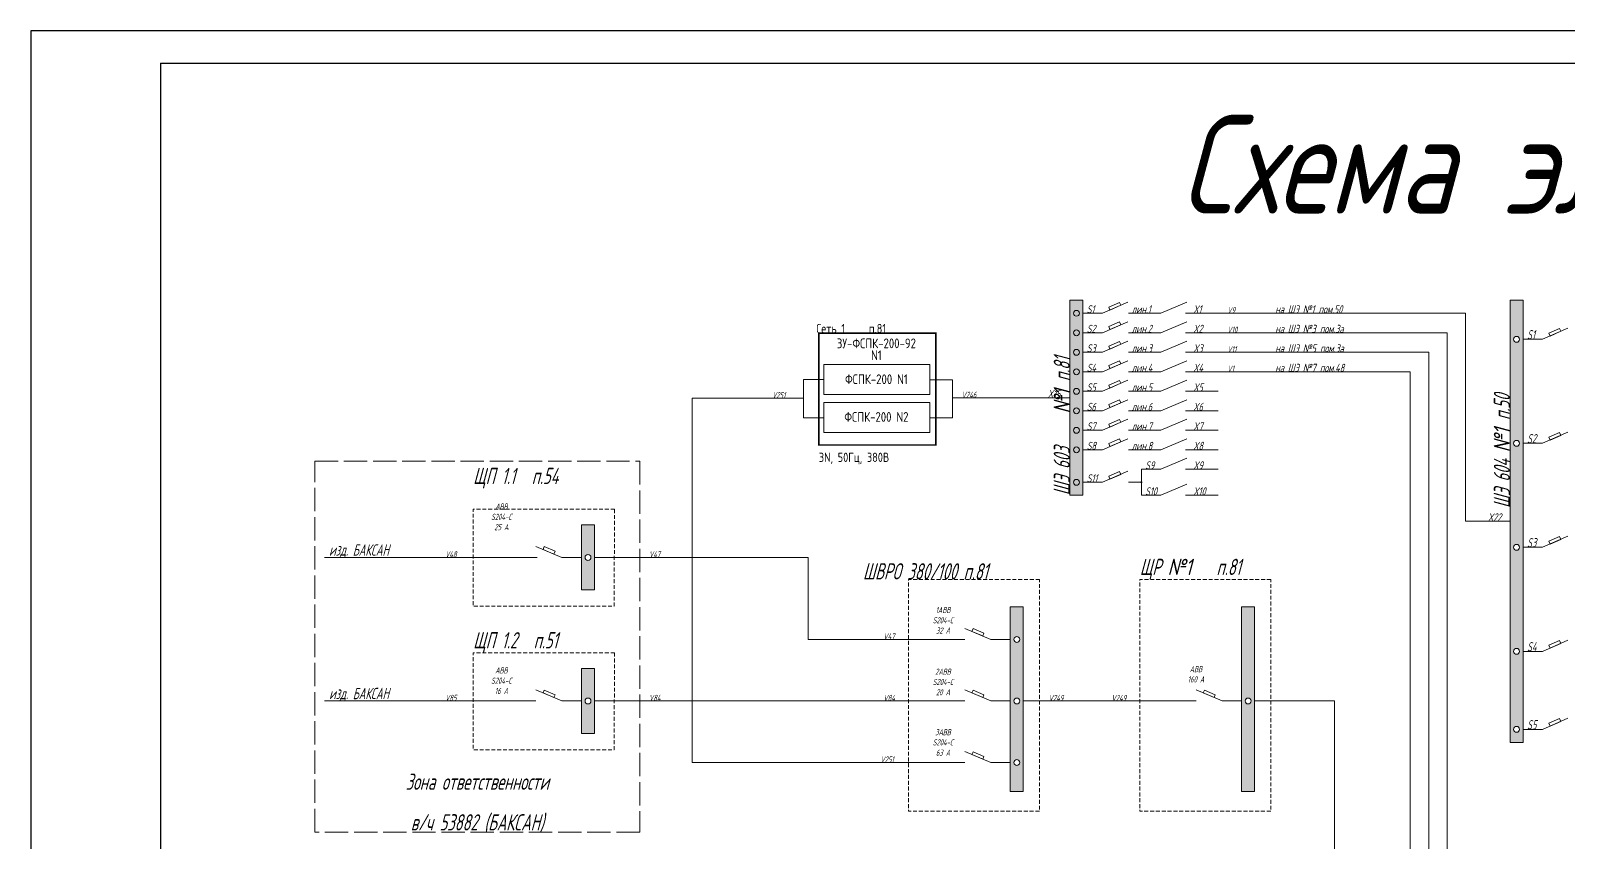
# Paper-space layout 'А2гор' of a CAD drawing. Extents: x 0 to 594, y 0 to 420.
# Drawn here: x 0 to 237.3, y 294.8 to 420 of the extents above; entities that cross this region are included whole.
import ezdxf
from ezdxf.enums import TextEntityAlignment as Align

# ---------------------------------------------------------------- set-up
doc = ezdxf.new("R2010")
doc.units = 0
doc.header["$LTSCALE"] = 0.3
doc.linetypes.add('ACAD_ISO02W100', pattern=[15, 12, -3])
doc.linetypes.add('JIS_02_2.0', pattern=[3, 2, -1])
doc.layers.get('0').update_dxf_attribs({"linetype": 'CONTINUOUS', "lineweight": 15})
for name, color, linetype, lineweight in [('0 @ 1', 7, 'CONTINUOUS', 15), ('Format', 7, 'CONTINUOUS', 30), ('Text', 242, 'CONTINUOUS', 15)]:
    doc.layers.add(name, color=color, linetype=linetype, lineweight=lineweight)
doc.styles.get("Standard").update_dxf_attribs({"font": 'isocpeur.ttf', "width": 0.8, "oblique": 15})
doc.styles.add('Аннотативный', font='arial.ttf')

psp = doc.layouts.new('А2гор')

# ---------------------------------------------------------------- hatches: boundary and pattern name
h = psp.add_hatch(color=256)
h.paths.add_polyline_path([(162.3940933335362, 378.408483157877), (160.3876933335361, 378.408483157877), (160.3876933335361, 348.3124831578771), (162.3940933335362, 348.3124831578771)])
edge = h.paths.add_edge_path(flags=16)
edge.add_arc((161.3908933335361, 358.3444831578771), 0.4538884973325585, -1.272221872585407e-14, 360)
edge = h.paths.add_edge_path(flags=16)
edge.add_arc((161.3908933335361, 361.3540831578771), 0.4538884973325585, -1.272221872585407e-14, 360)
edge = h.paths.add_edge_path(flags=16)
edge.add_arc((161.3908933335361, 355.3348831578771), 0.4538884973325585, -1.272221872585407e-14, 360)
edge = h.paths.add_edge_path(flags=16)
edge.add_arc((161.3908933335361, 364.3636831578771), 0.4538884973325585, -1.272221872585407e-14, 360)
edge = h.paths.add_edge_path(flags=16)
edge.add_arc((161.3908933335361, 367.373283157877), 0.4538884973325585, -1.272221872585407e-14, 360)
edge = h.paths.add_edge_path(flags=16)
edge.add_arc((161.3908933335361, 350.3188831578771), 0.4538884973325585, -1.272221872585407e-14, 360)
edge = h.paths.add_edge_path(flags=16)
edge.add_arc((161.3908933335361, 370.3828831578771), 0.4538884973325585, -1.272221872585407e-14, 360)
edge = h.paths.add_edge_path(flags=16)
edge.add_arc((161.3908933335361, 373.3924831578771), 0.4538884973325585, -1.272221872585407e-14, 360)
edge = h.paths.add_edge_path(flags=16)
edge.add_arc((161.3908933335361, 376.4020831578771), 0.4538884973325585, -1.272221872585407e-14, 360)
h = psp.add_hatch(color=256)
h.paths.add_polyline_path([(228.3126937314932, 378.4084994402718), (230.3190937314931, 378.4084994402718), (230.3190937314931, 310.1908985725673), (228.3126937314932, 310.1908994402718)])
edge = h.paths.add_edge_path(flags=16)
edge.add_arc((229.3158937314931, 372.3892994402718), 0.4538884973325739, 0, 360)
edge = h.paths.add_edge_path(flags=16)
edge.add_arc((229.3158937314931, 356.3380994402718), 0.4538884973325739, 0, 360)
edge = h.paths.add_edge_path(flags=16)
edge.add_arc((229.3158937314931, 340.2868976960161), 0.4538884973325739, 0, 360)
edge = h.paths.add_edge_path(flags=16)
edge.add_arc((229.3158937314931, 324.2356976960161), 0.4538884973325739, 0, 360)
edge = h.paths.add_edge_path(flags=16)
edge.add_arc((229.3158937314931, 312.1972969491651), 0.4538884973325739, 0, 360)
h = psp.add_hatch(color=256)
edge = h.paths.add_edge_path()
edge.add_arc((119.2550033082555, 363.296531925157), 0.5016, -1.272221872585407e-14, 360)
h = psp.add_hatch(color=256)
edge = h.paths.add_edge_path()
edge.add_arc((142.2606499863233, 363.2965298965009), 0.5016, -1.272221872585407e-14, 360)
h = psp.add_hatch(color=256)
edge = h.paths.add_edge_path()
edge.add_arc((171.4228933335361, 350.3188806667777), 0.080256, 0, 360)
at = {"layer": 'Text'}
h = psp.add_hatch(color=7, dxfattribs=at)
h.paths.add_polyline_path([(87.00203009444749, 333.7062086265233), (84.99563009444756, 333.7062086265233), (84.99563009444756, 343.7382086265234), (87.00203009444749, 343.7382086265234)])
edge = h.paths.add_edge_path(flags=16)
edge.add_arc((85.99882987328056, 338.7222086265234), 0.4538884973325739, 0, 360)
h = psp.add_hatch(color=7, dxfattribs=at)
h.paths.add_polyline_path([(153.1874583178219, 331.0926332883445), (151.1810583178219, 331.0926332883445), (151.181058317822, 302.5926332883445), (153.1874583178219, 302.5926332883445)])
h.paths.add_polyline_path([(152.6381465939875, 326.0766332883446, -1), (151.7303695993224, 326.0766332883446, -1)], flags=16)
h.paths.add_polyline_path([(152.6381465939875, 316.5766332883446, -1), (151.7303695993224, 316.5766332883446, -1)], flags=16)
h.paths.add_polyline_path([(152.6381465939875, 307.0766332883446, -1), (151.7303695993224, 307.0766332883446, -1)], flags=16)
h = psp.add_hatch(color=7, dxfattribs=at)
h.paths.add_polyline_path([(188.8871977752128, 331.0926331218689), (186.8807977752129, 331.0926331218689), (186.880797775213, 302.5926331218689), (188.8871977752128, 302.5926331218689)])
h.paths.add_polyline_path([(188.3378860513785, 316.5766331218689, -1), (187.4301090567133, 316.5766331218689, -1)], flags=16)
h = psp.add_hatch(color=7, dxfattribs=at)
h.paths.add_polyline_path([(87.00203070978117, 311.5606332883445), (84.99563070978121, 311.5606332883445), (84.99563070978121, 321.5926332883445), (87.00203070978117, 321.5926332883445)])
edge = h.paths.add_edge_path(flags=16)
edge.add_arc((85.99883048861423, 316.5766332883445), 0.4538884973325739, 0, 360)

# ---------------------------------------------------------------- linework, layer by layer
at = {"lineweight": 15}
for p, q in [((165.4036933335361, 376.4020831578771), (169.3143783731967, 378.1058410035388)), ((174.4324933335361, 376.4020831578771), (178.4452933335362, 378.1058410035388)), ((165.4036847693224, 373.3924806667703), (169.3143698089903, 375.0962385124394)), ((174.4324933335361, 373.3924806667775), (178.4452933335362, 375.0962385124394)), ((233.3286937314932, 372.3892994402718), (237.2393787711537, 374.0930572859336)), ((165.4036847693224, 370.3828806667703), (169.3143698089903, 372.0866385124394)), ((174.4324933335361, 370.3828806667777), (178.4452933335362, 372.0866385124394)), ((165.4036847693224, 367.3732806667703), (169.3143698089903, 369.0770385124393)), ((174.4324933335361, 367.3732806667776), (178.4452933335362, 369.0770385124393)), ((165.4036847693224, 364.3636806667703), (169.3143698089903, 366.0674385124394)), ((174.4324933335361, 364.3636806667776), (178.4452933335362, 366.0674385124394)), ((165.4036847693224, 361.3540806667704), (169.3143698089903, 363.0578385124393)), ((174.4324933335361, 361.3540806667776), (178.4452933335362, 363.0578385124393)), ((165.4036847693224, 358.3444806667703), (169.3143698089903, 360.0482385124394)), ((174.4324933335361, 358.3444806667777), (178.4452933335362, 360.0482385124394)), ((165.4036847693224, 355.3348806667703), (169.3143698089903, 357.0386385124394)), ((174.4324933335361, 355.3348806667776), (178.4452933335362, 357.0386385124394)), ((233.3286937314932, 356.3380994402718), (237.2393787711537, 358.0418572859336)), ((174.4324933335361, 352.3252822901726), (178.4452933335362, 354.0290401358343)), ((165.4036847693224, 350.3188806667704), (169.3143698089903, 352.0226385124394)), ((174.4324933335361, 348.3124851835989), (178.4452933335362, 350.0162430292606)), ((233.3286937705806, 340.2868976960161), (237.239378810241, 341.9906555416778)), ((81.98603355490073, 338.7222086265234), (77.97323355490076, 340.4259664721851)), ((148.1714617782751, 326.0766332883446), (144.1586617782751, 327.7803911340062)), ((233.3286937705806, 324.2356976960161), (237.239378810241, 325.9394555416778)), ((81.9860341702344, 316.5766332883445), (77.97323417023443, 318.2803911340062)), ((148.1714617782751, 316.5766332883446), (144.1586617782751, 318.2803911340062)), ((183.8712012356661, 316.5766331218689), (179.8584012356661, 318.2803909675305)), ((233.3286851672794, 312.1972969491651), (237.2393702069472, 313.9010547948341)), ((148.1714617782751, 307.0766332883446), (144.1586617782751, 308.7803911340062))]:
    psp.add_line(p, q, dxfattribs=at)
for p, q in [((165.4036933335361, 376.4020831578771), (162.3940933335362, 376.4020831578771)), ((169.4164933335361, 376.4020831578771), (174.4324933335361, 376.4020831578771)), ((178.2410634128572, 376.4020831578771), (183.2570634128571, 376.4020831578771)), ((183.2570634128571, 376.4020831578771), (191.4868927689107, 376.402083157877)), ((191.4868927689107, 376.402083157877), (201.5188927689107, 376.402083157877)), ((165.4036847693224, 373.3924806667703), (162.3940847693225, 373.3924806667703)), ((169.4164933335361, 373.3924806667775), (174.4324933335361, 373.3924806667775)), ((178.2410548486508, 373.3924806667775), (183.2570548486508, 373.3924806667775)), ((183.2570548486508, 373.3924806667777), (191.4868842047043, 373.3924806667775)), ((191.4868837597718, 373.3924806630841), (201.5188837597718, 373.3924806630841)), ((165.4036847693224, 370.3828806667703), (162.3940847693225, 370.3828806667703)), ((169.4164933335361, 370.3828806667777), (174.4324933335361, 370.3828806667777)), ((178.2410548486508, 370.3828806667777), (183.2570548486508, 370.3828806667777)), ((183.2570548486508, 370.3828806667776), (191.4868842047043, 370.3828806667776)), ((191.4868837597718, 370.3828806630841), (201.5188837597718, 370.3828806630841)), ((233.3286937314932, 372.3892994402718), (230.3190937314931, 372.3892994402718)), ((122.4105149298073, 368.4773381427872), (138.7569693021302, 368.4773381427872)), ((122.4105149298073, 363.8527937801329), (122.4105149298073, 368.4773381427872)), ((138.7569693021302, 368.4773381427872), (138.7569693021302, 363.8527937801329)), ((122.4105149298073, 366.1650659614637), (119.2550033082555, 366.1650659614637)), ((119.2550033082555, 366.1650659614637), (119.2550033082555, 360.2884794087865)), ((142.2606499863233, 366.1195174891308), (138.7569693021302, 366.1195174891308)), ((142.2606499863233, 363.2965298965009), (142.2606499863233, 366.1195174891308)), ((165.4036847693224, 367.3732806667703), (162.3940847693225, 367.3732806667703)), ((169.4164933335361, 367.3732806667776), (174.4324933335361, 367.3732806667776)), ((178.2410548486508, 367.3732806667776), (183.2570548486508, 367.3732806667776)), ((183.2570548486508, 367.3732806667776), (191.4868842047043, 367.3732806667776)), ((191.4868837597718, 367.3732806630841), (201.5188837597718, 367.3732806630841)), ((119.2550033082555, 363.296531925157), (117.8251383948673, 363.296531925157)), ((138.7569693021302, 363.8527937801329), (122.4105149298073, 363.8527937801329)), ((142.2606499863233, 363.2965298965009), (142.2606499863233, 360.2745690013592)), ((156.3748933335361, 363.3604831578771), (160.3876933335361, 363.3604831578771)), ((165.4036847693224, 364.3636806667703), (162.3940847693225, 364.3636806667703)), ((169.4164933335361, 364.3636806667776), (174.4324933335361, 364.3636806667776)), ((178.2410548486508, 364.3636806667776), (183.2570548486508, 364.3636806667776)), ((122.4105149298073, 362.6551269585607), (138.7569693021302, 362.6551269585607)), ((122.4105149298073, 358.0305825959138), (122.4105149298073, 362.6551269585607)), ((138.7569693021302, 362.6551269585607), (138.7569693021302, 358.0305825959138)), ((165.4036847693224, 361.3540806667704), (162.3940847693225, 361.3540806667704)), ((169.4164933335361, 361.3540806667776), (174.4324933335361, 361.3540806667776)), ((178.2410548486508, 361.3540806667776), (183.2570548486508, 361.3540806667776)), ((119.2550033082555, 360.2884794087865), (122.4105149298073, 360.2884794087865)), ((142.2606499863233, 360.2745690013592), (138.7569693021302, 360.2745690013592)), ((165.4036847693224, 358.3444806667703), (162.3940847693225, 358.3444806667703)), ((169.4164933335361, 358.3444806667777), (174.4324933335361, 358.3444806667777)), ((178.2410548486508, 358.3444806667777), (183.2570548486508, 358.3444806667777)), ((138.7569693021302, 358.0305825959138), (122.4105149298073, 358.0305825959138)), ((233.3286937314932, 356.3380994402718), (230.3190937314931, 356.3380994402718)), ((165.4036847693224, 355.3348806667703), (162.3940847693225, 355.3348806667703)), ((169.4164933335361, 355.3348806667776), (174.4324933335361, 355.3348806667776)), ((178.2410548486508, 355.3348806667776), (183.2570548486508, 355.3348806667776)), ((171.4228836821735, 352.3252822901726), (174.4324933335361, 352.3252822901726)), ((171.4228933335361, 348.3124831578771), (171.4228933335361, 352.3252831578771)), ((178.2410548486508, 352.3252822901726), (183.2570548486508, 352.3252822901726)), ((165.4036847693224, 350.3188806667704), (162.3940847693225, 350.3188806667704)), ((169.4164933335361, 350.3188806667777), (171.4228933335361, 350.3188806667777)), ((171.4228836821735, 348.3124822901726), (174.4324933335361, 348.3124822901726)), ((178.241058458483, 348.3124851835989), (183.257058458483, 348.3124851835989)), ((228.3126937314932, 344.2996994402719), (224.2998937314931, 344.2996994402719)), ((233.3286937705806, 340.2868976960161), (230.3190937705805, 340.2868976960161)), ((84.99563205786293, 338.7222086265234), (81.98603355490073, 338.7222086265234)), ((96.03083187202427, 338.7222086265234), (87.00202987328049, 338.7222086265234)), ((151.1810602812373, 326.0766332883446), (148.1714617782751, 326.0766332883446)), ((233.3286937705806, 324.2356976960161), (230.3190937705805, 324.2356976960161)), ((84.99563267319661, 316.5766332883445), (81.9860341702344, 316.5766332883445)), ((96.03083248735794, 316.5766332883446), (87.00203048861417, 316.5766332883445)), ((151.1810602812373, 316.5766332883446), (148.1714617782751, 316.5766332883446)), ((186.8807997386283, 316.5766331218689), (183.8712012356661, 316.5766331218689)), ((233.3286851672794, 312.1972969491651), (230.3190851672794, 312.1972969491651)), ((151.1810602812373, 307.0766332883446), (148.1714617782751, 307.0766332883446))]:
    psp.add_line(p, q)
for points in [[(160.3876933335361, 378.408483157877), (162.3940933335362, 378.408483157877), (162.3940933335362, 348.3124831578771), (160.3876933335361, 348.3124831578771)], [(166.5650127294521, 376.9080321187504), (168.2288275718279, 377.6329019465866), (168.0336596639768, 378.0808765336998), (166.3698448216084, 377.3560067058635)], [(228.3126937314932, 378.4084994402718), (230.3190937314931, 378.4084994402718), (230.3190937314931, 310.1908985725673), (228.3126937314932, 310.1908994402718)], [(166.5650041652458, 373.8984296276437), (168.2288190076214, 374.6232994554873), (168.0336510997778, 375.0712740425931), (166.3698362573948, 374.3464042147568)], [(234.4900131274091, 372.8952484011452), (236.1538279697849, 373.6201182289815), (235.9586600619339, 374.0680928160946), (234.2948452195654, 373.3432229882583)], [(166.5650041652458, 370.8888296276437), (168.2288190076214, 371.6136994554874), (168.0336510997778, 372.0616740425931), (166.3698362573948, 371.3368042147568)], [(166.5650041652458, 367.8792296276437), (168.2288190076214, 368.6040994554873), (168.0336510997778, 369.0520740425931), (166.3698362573948, 368.3272042147567)], [(166.5650041652458, 364.8696296276437), (168.2288190076214, 365.5944994554873), (168.0336510997778, 366.042474042593), (166.3698362573948, 365.3176042147568)], [(166.5650041652458, 361.8600296276437), (168.2288190076214, 362.5848994554873), (168.0336510997778, 363.0328740425931), (166.3698362573948, 362.3080042147568)], [(166.5650041652458, 358.8504296276436), (168.2288190076214, 359.5752994554873), (168.0336510997778, 360.0232740425931), (166.3698362573948, 359.2984042147568)], [(166.5650041652458, 355.8408296276438), (168.2288190076214, 356.5656994554873), (168.0336510997778, 357.013674042593), (166.3698362573948, 356.2888042147568)], [(234.4900131274091, 356.8440484011452), (236.1538279697849, 357.5689182289815), (235.9586600619339, 358.0168928160946), (234.2948452195654, 357.2920229882583)], [(166.5650041652458, 350.8248296276437), (168.2288190076214, 351.5496994554874), (168.0336510997778, 351.9976740425931), (166.3698362573948, 351.2728042147568)], [(87.00203009444749, 333.7062086265233), (84.99563009444756, 333.7062086265233), (84.99563009444756, 343.7382086265234), (87.00203009444749, 343.7382086265234)], [(234.4900131665038, 340.7928466568894), (236.1538280088723, 341.5177164847258), (235.9586601010286, 341.9656910718388), (234.2948452586455, 341.2408212440025)], [(80.73380582424542, 339.2538804817509), (79.06320914474264, 339.9631837611723), (79.25395226412056, 340.4010020023462), (80.91776710649629, 339.6761321745025)], [(153.1874583178219, 302.5926332883445), (151.181058317822, 302.5926332883445), (151.1810583178219, 331.0926332883445), (153.1874583178219, 331.0926332883445)], [(188.8871977752128, 302.5926331218689), (186.880797775213, 302.5926331218689), (186.8807977752129, 331.0926331218689), (188.8871977752128, 331.0926331218689)], [(146.9192340476198, 326.608305143572), (145.248637368117, 327.3176084229934), (145.4393804874949, 327.7554266641673), (147.1031953298706, 327.0305568363237)], [(234.4900131665038, 324.7416466568895), (236.1538280088723, 325.4665164847258), (235.9586601010286, 325.9144910718388), (234.2948452586455, 325.1896212440025)], [(87.00203070978117, 311.5606332883445), (84.99563070978121, 311.5606332883445), (84.99563070978121, 321.5926332883445), (87.00203070978117, 321.5926332883445)], [(80.7338064395791, 317.108305143572), (79.06320976007629, 317.8176084229934), (79.2539528794542, 318.2554266641673), (80.91776772182993, 317.5305568363236)], [(146.9192340476198, 317.108305143572), (145.248637368117, 317.8176084229934), (145.4393804874949, 318.2554266641673), (147.1031953298706, 317.5305568363237)], [(182.6189735050108, 317.1083049770963), (180.948376825508, 317.8176082565177), (181.1391199448859, 318.2554264976916), (182.8029347872616, 317.530556669848)], [(234.4900045632027, 312.7032459100384), (236.1538194055785, 313.428115737882), (235.9586514977348, 313.8760903249878), (234.2948366553518, 313.1512204971515)], [(146.9192340476198, 307.608305143572), (145.248637368117, 308.3176084229934), (145.4393804874949, 308.7554266641673), (147.1031953298706, 308.0305568363236)]]:
    psp.add_lwpolyline(points, close=True)
at = {"const_width": 0.2508}
psp.add_lwpolyline([(121.6308649496029, 356.0787113213017), (139.676841089931, 356.0787113213017), (139.676841089931, 373.3387054246184), (121.6308649496029, 373.3387054246184)], close=True, dxfattribs=at)
at = {"linetype": 'ACAD_ISO02W100'}
psp.add_lwpolyline([(43.8328005904624, 353.558050156373), (93.9928005904624, 353.558050156373), (93.9928005904624, 296.3491013227762), (43.8328005904624, 296.3491013227762)], close=True, dxfattribs=at)
at = {"linetype": 'JIS_02_2.0', "flags": 128}
for points in [[(90.10373608582091, 346.1531678260143), (68.27749977320153, 346.1531678260143), (68.27749977320153, 331.1982086265234), (90.0264152850553, 331.1982086265234)], [(155.6954583178219, 335.3272100116912), (135.4673755039751, 335.3272100116911), (135.4673755039751, 299.5526332883444), (155.6954583178219, 299.5526332883446)], [(191.3951977752129, 335.3272098452155), (171.167114961366, 335.3272098452155), (171.167114961366, 299.5526331218687), (191.3951977752129, 299.5526331218688)], [(90.10373670115459, 324.0075924878354), (68.27750038853517, 324.0075924878354), (68.27750038853517, 309.0526332883445), (90.02641590038897, 309.0526332883445)]]:
    psp.add_lwpolyline(points, close=True, dxfattribs=at)
for centre, radius in [((161.3908933335361, 376.4020831578771), 0.4538884973325739), ((161.3908933335361, 373.3924831578771), 0.4538884973325739), ((229.3158937314931, 372.3892994402718), 0.4538884973325739), ((161.3908933335361, 370.3828831578771), 0.4538884973325739), ((161.3908933335361, 367.373283157877), 0.4538884973325739), ((161.3908933335361, 364.3636831578771), 0.4538884973325739), ((161.3908933335361, 361.3540831578771), 0.4538884973325739), ((161.3908933335361, 358.3444831578771), 0.4538884973325739), ((229.3158937314931, 356.3380994402718), 0.4538884973325739), ((161.3908933335361, 355.3348831578771), 0.4538884973325739), ((161.3908933335361, 350.3188831578771), 0.4538884973325739), ((171.4228933335361, 350.3188806667777), 0.080256), ((229.3158937314931, 340.2868976960161), 0.4538884973325739), ((85.99882987328056, 338.7222086265234), 0.4538884973325739), ((152.1842580966549, 326.0766332883446), 0.4538884973325739), ((229.3158937314931, 324.2356976960161), 0.4538884973325739), ((85.99883048861423, 316.5766332883445), 0.4538884973325739), ((152.1842580966549, 316.5766332883446), 0.4538884973325739), ((187.8839975540459, 316.5766331218689), 0.4538884973325739), ((229.3158937314931, 312.1972969491651), 0.4538884973325739), ((152.1842580966549, 307.0766332883446), 0.4538884973325739)]:
    psp.add_circle(centre, radius)
at = {"layer": 'Format'}
for p, q in [((594, 420.0000000000001), (0, 420.0000000000001)), ((0, 420.0000000000001), (0, 0)), ((20, 415.0000000000001), (589, 415.0000000000001)), ((20, 415.0000000000001), (20, 5))]:
    psp.add_line(p, q, dxfattribs=at)
at = {"layer": 'Text'}
for p, q in [((221.4498937314931, 376.402083157877), (201.5188927689107, 376.402083157877)), ((221.4498937314931, 344.2996994402719), (221.4498937314931, 376.402083157877)), ((218.5998941294477, 373.3924806630841), (201.5188837597718, 373.3924806630841)), ((218.5998941294477, 255.516501697051), (218.5998941294477, 373.3924806630841)), ((215.7498937314931, 370.3828806630841), (201.5188837597718, 370.3828806630841)), ((215.7498937314931, 166.7332994402718), (215.7498937314931, 370.3828806630841)), ((212.8998933335312, 367.3732806630841), (201.5188837597718, 367.3732806630841)), ((212.8998933335312, 77.95009718349266), (212.8998933335312, 367.3732806630841)), ((102.0953338993007, 363.296531925157), (117.8251383948673, 363.296531925157)), ((102.0953338993007, 307.0766332883446), (102.0953338993007, 363.296531925157)), ((156.3748933335361, 363.3604831578771), (142.2606499863233, 363.3604831578771)), ((224.2998937314931, 344.2996994402719), (221.4498937314931, 344.2996994402719)), ((78.17488585425384, 338.7222086265234), (45.32768709629592, 338.7222086265235)), ((96.03083187202427, 338.7222086265234), (119.9957188604309, 338.7222086265234)), ((119.9957188604309, 326.0766332883446), (119.9957188604309, 338.7222086265234)), ((144.1586617782751, 326.0766332883446), (119.9957188604309, 326.0766332883446)), ((77.97323417023443, 316.5766332883445), (45.32768709629592, 316.5766332883445)), ((119.9957188604309, 316.5766332883446), (96.03083248735794, 316.5766332883446)), ((144.1586617782751, 316.5766332883446), (119.9957188604309, 316.5766332883446)), ((179.8584012356661, 316.5766331218689), (153.1874583178219, 316.5766332823098)), ((201.2219442691003, 316.5766331218689), (188.8871977752128, 316.5766331218689)), ((201.2219442691003, 221.1569032080523), (201.2219442691003, 316.5766331218689)), ((102.0953338993007, 307.0766332883446), (119.9957188604309, 307.0766332883446)), ((119.9957188604309, 307.0766332883446), (144.1586617782751, 307.0766332883446))]:
    psp.add_line(p, q, dxfattribs=at)

# ---------------------------------------------------------------- texts
at = {"width": 0.8}
for s, p in [('ЗУ-ФСПК-200-92', (130.5135253962901, 371.7622767952022)), ('N1', (130.5135253962901, 369.9313289807926)), ('ФСПК-200 N1', (130.5135253962901, 366.2279949525999)), ('ФСПК-200 N2', (130.5135253962901, 360.4057837683808))]:
    psp.add_text(s, height=1.5048, dxfattribs=at).set_placement(p, align=Align.MIDDLE_CENTER)
at = {"insert": (306.3823890580399, 406.9963504662803), "char_height": 15.2, "attachment_point": 2}
psp.add_mtext_dynamic_manual_height_columns('Схема электроснабжения 2БП-480', width=1316.36173152737, gutter_width=12.5, heights=[0], dxfattribs=at)
for s, insert, char_height, width, attachment_point in [('{\\fGOST|b0|i0|c204|p34; \\fGOST|b0|i0|c0|p34;S1}', (162.3940933335362, 376.4020831578771), 1.235, 16.34115074962245, 7), ('{\\fGOST|b0|i0|c204|p34; лин.1}', (169.3143783731967, 376.4020831578771), 1.235, 16.34115074962245, 7), ('{\\fGOST|b0|i0|c204|p34; \\fGOST|b0|i0|c0|p34; X1}', (178.2410634128572, 376.4020831578771), 1.235, 16.34115074962245, 7), ('{\\fGOST|b0|i0|c204|p34; \\fGOST|b0|i0|c0|p34;S\\fGOST|b0|i0|c204|p34;2}', (162.3940847693298, 373.3924806667775), 1.235, 16.34115074962245, 7), ('{\\fGOST|b0|i0|c204|p34; лин.2}', (169.3143698089903, 373.3924806667775), 1.235, 16.34115074962245, 7), ('{\\fGOST|b0|i0|c204|p34; \\fGOST|b0|i0|c0|p34; X\\fGOST|b0|i0|c204|p34;2}', (178.2410548486508, 373.3924806667775), 1.235, 16.34115074962245, 7), ('{\\fGOST|b0|i0|c204|p34; \\fGOST|b0|i0|c0|p34;S\\fGOST|b0|i0|c204|p34;3}', (162.3940847693298, 370.3828806667777), 1.235, 16.34115074962245, 7), ('{\\fGOST|b0|i0|c204|p34; лин.3}', (169.3143698089903, 370.3828806667777), 1.235, 16.34115074962245, 7), ('{\\fGOST|b0|i0|c204|p34; \\fGOST|b0|i0|c0|p34; X\\fGOST|b0|i0|c204|p34;3}', (178.2410548486508, 370.3828806667777), 1.235, 16.34115074962245, 7), ('{\\fGOST|b0|i0|c204|p34; \\fGOST|b0|i0|c0|p34;S\\fGOST|b0|i0|c204|p34;4}', (162.3940847693298, 367.3732806667776), 1.235, 16.34115074962245, 7), ('{\\fGOST|b0|i0|c204|p34; лин.4}', (169.3143698089903, 367.3732806667776), 1.235, 16.34115074962245, 7), ('{\\fGOST|b0|i0|c204|p34; \\fGOST|b0|i0|c0|p34; X\\fGOST|b0|i0|c204|p34;4}', (178.2410548486508, 367.3732806667776), 1.235, 16.34115074962245, 7), ('{\\fGOST|b0|i0|c204|p34; \\fGOST|b0|i0|c0|p34;S\\fGOST|b0|i0|c204|p34;5}', (162.3940847693298, 364.3636806667776), 1.235, 16.34115074962245, 7), ('{\\fGOST|b0|i0|c204|p34; лин.5}', (169.3143698089903, 364.3636806667776), 1.235, 16.34115074962245, 7), ('{\\fGOST|b0|i0|c204|p34; \\fGOST|b0|i0|c0|p34; X\\fGOST|b0|i0|c204|p34;5}', (178.2410548486508, 364.3636806667776), 1.235, 16.34115074962245, 7), ('{\\fGOST|b0|i0|c204|p34; \\fGOST|b0|i0|c0|p34;X1\\fGOST|b0|i0|c204|p34;5}', (156.3748933335361, 363.3604831578771), 1.235, 16.34115074962245, 7), ('{\\fGOST|b0|i0|c204|p34; \\fGOST|b0|i0|c0|p34;S\\fGOST|b0|i0|c204|p34;6}', (162.3940847693298, 361.3540806667776), 1.235, 16.34115074962245, 7), ('{\\fGOST|b0|i0|c204|p34; лин.6}', (169.3143698089903, 361.3540806667776), 1.235, 16.34115074962245, 7), ('{\\fGOST|b0|i0|c204|p34; \\fGOST|b0|i0|c0|p34; X\\fGOST|b0|i0|c204|p34;6}', (178.2410548486508, 361.3540806667776), 1.235, 16.34115074962245, 7), ('{\\fGOST|b0|i0|c204|p34; \\fGOST|b0|i0|c0|p34;S\\fGOST|b0|i0|c204|p34;7}', (162.3940847693298, 358.3444806667777), 1.235, 16.34115074962245, 7), ('{\\fGOST|b0|i0|c204|p34; лин.7}', (169.3143698089903, 358.3444806667777), 1.235, 16.34115074962245, 7), ('{\\fGOST|b0|i0|c204|p34; \\fGOST|b0|i0|c0|p34; X\\fGOST|b0|i0|c204|p34;7}', (178.2410548486508, 358.3444806667777), 1.235, 16.34115074962245, 7), ('{\\fGOST|b0|i0|c204|p34; \\fGOST|b0|i0|c0|p34;S\\fGOST|b0|i0|c204|p34;8}', (162.3940847693298, 355.3348806667776), 1.235, 16.34115074962245, 7), ('{\\fGOST|b0|i0|c204|p34; лин.8}', (169.3143698089903, 355.3348806667776), 1.235, 16.34115074962245, 7), ('{\\fGOST|b0|i0|c204|p34; \\fGOST|b0|i0|c0|p34; X\\fGOST|b0|i0|c204|p34;8}', (178.2410548486508, 355.3348806667776), 1.235, 16.34115074962245, 7), ('{\\fGOST|b0|i0|c204|p34; \\fGOST|b0|i0|c0|p34;S1\\fGOST|b0|i0|c204|p34;1}', (162.3940847693298, 350.3188806667777), 1.235, 16.34115074962245, 7), ('{\\fGOST|b0|i0|c204|p34; \\fGOST|b0|i0|c0|p34;S\\fGOST|b0|i0|c204|p34;9}', (171.4228836821735, 352.3252822901726), 1.235, 16.34115074962245, 7), ('{\\fGOST|b0|i0|c204|p34; \\fGOST|b0|i0|c0|p34; X\\fGOST|b0|i0|c204|p34;9}', (178.2410548486508, 352.3252822901726), 1.235, 16.34115074962245, 7), ('{\\fGOST|b0|i0|c204|p34; \\fGOST|b0|i0|c0|p34;S1\\fGOST|b0|i0|c204|p34;0}', (171.4228933335361, 348.3124831578771), 1.235, 16.34115074962245, 7), ('{\\fGOST|b0|i0|c204|p34; \\fGOST|b0|i0|c0|p34; X1\\fGOST|b0|i0|c204|p34;0}', (178.241058458483, 348.3124851835915), 1.235, 16.34115074962245, 7), ('{\\fGOST|b0|i0|c204|p34;АВ\\fGOST|b0|i0|c0|p34;B\\PS204-C\\fGOST|b0|i0|c204|p34;\\P25 А}', (72.63541220108928, 347.0522136044072), 0.95, 8.85954997002353, 2), ('\\pt21.067;{\\fGOST|b0|i0|c204|p34; изд. БАКСАН}', (45.32768709629592, 338.7222086265235), 1.7556, 23.67138561225515, 7), ('{\\fGOST|b0|i0|c0|p34;1\\fGOST|b0|i0|c204|p34;АВ\\fGOST|b0|i0|c0|p34;B\\fGOST|b0|i0|c204|p34; \\fGOST|b0|i0|c0|p34;\\PS204-C\\fGOST|b0|i0|c204|p34;\\P\\fGOST|b0|i0|c0|p34;32\\fGOST|b0|i0|c204|p34; А}', (140.7898496551966, 331.0855364716618), 0.95, 8.85954997002353, 2), ('{\\fGOST|b0|i0|c204|p34;АВ\\fGOST|b0|i0|c0|p34;B\\PS204-C\\fGOST|b0|i0|c204|p34;\\P16 А}', (72.63541281642293, 321.7683956160055), 0.95, 8.85954997002353, 2), ('{\\fGOST|b0|i0|c0|p34;2\\fGOST|b0|i0|c204|p34;АВ\\fGOST|b0|i0|c0|p34;B\\fGOST|b0|i0|c204|p34; \\fGOST|b0|i0|c0|p34;\\PS204-C\\fGOST|b0|i0|c204|p34;\\P\\fGOST|b0|i0|c0|p34;20\\fGOST|b0|i0|c204|p34; А}', (140.7898496551966, 321.5673324573622), 0.95, 8.85954997002353, 2), ('{\\fGOST|b0|i0|c204|p34;АВ\\fGOST|b0|i0|c0|p34;B\\fGOST|b0|i0|c204|p34; \\P160 А}', (179.8371634946937, 321.9697213030414), 0.95, 8.85954997002353, 2), ('\\pt21.067;{\\fGOST|b0|i0|c204|p34; изд. БАКСАН}', (45.32768709629592, 316.5766332883445), 1.7556, 23.67138561225515, 7), ('{\\fGOST|b0|i0|c0|p34;3\\fGOST|b0|i0|c204|p34;АВ\\fGOST|b0|i0|c0|p34;B\\fGOST|b0|i0|c204|p34; \\fGOST|b0|i0|c0|p34;\\PS204-C\\fGOST|b0|i0|c204|p34;\\P\\fGOST|b0|i0|c0|p34;63\\fGOST|b0|i0|c204|p34; А}', (140.7898496551966, 312.2434619672211), 0.95, 8.85954997002353, 2)]:
    psp.add_mtext(s, dxfattribs=dict(insert=insert, char_height=char_height, width=width, attachment_point=attachment_point))
at = {"line_spacing_factor": 1.5}
for s, insert, char_height, width, attachment_point in [('{\\fGOST|b0|i0|c204|p34; \\fGOST|b0|i0|c0|p34; \\fGOST|b0|i0|c204|p34; \\fGOST|b0|i0|c0|p34;V\\fGOST|b0|i0|c204|p34;9}', (183.2570634128571, 376.4020831578771), 0.95, 16.34115074962245, 7), ('{\\fGOST|b0|i0|c204|p34; \\fGOST|b0|i0|c0|p34; \\fGOST|b0|i0|c204|p34; \\fGOST|b0|i0|c0|p34;V\\fGOST|b0|i0|c204|p34;10}', (183.2570548486508, 373.3924806667777), 0.95, 16.34115074962245, 7), ('{\\fGOST|b0|i0|c204|p34; \\fGOST|b0|i0|c0|p34;S\\fGOST|b0|i0|c204|p34;1}', (230.3190937314931, 372.3892994402718), 1.425, 16.34115074962245, 7), ('{\\fGOST|b0|i0|c204|p34; \\fGOST|b0|i0|c0|p34; \\fGOST|b0|i0|c204|p34; \\fGOST|b0|i0|c0|p34;V\\fGOST|b0|i0|c204|p34;11}', (183.2570548486508, 370.3828806667776), 0.95, 16.34115074962245, 7), ('{\\fGOST|b0|i0|c204|p34; \\fGOST|b0|i0|c0|p34; \\fGOST|b0|i0|c204|p34; \\fGOST|b0|i0|c0|p34;V\\fGOST|b0|i0|c204|p34;1}', (183.2570548486508, 367.3732806667776), 0.95, 16.34115074962245, 7), ('{\\fGOST|b0|i0|c204|p34; \\fGOST|b0|i0|c0|p34; V\\fGOST|b0|i0|c204|p34;251}', (113.4568226104137, 363.296531925157), 0.95, 16.34115074962245, 7), ('{\\fGOST|b0|i0|c204|p34; \\fGOST|b0|i0|c0|p34; \\fGOST|b0|i0|c204|p34; \\fGOST|b0|i0|c0|p34;V\\fGOST|b0|i0|c204|p34;246}', (142.2606499863233, 363.3604831578771), 0.95, 16.34115074962245, 7), ('{\\fGOST|b0|i0|c204|p34; \\fGOST|b0|i0|c0|p34;S\\fGOST|b0|i0|c204|p34;2}', (230.3190937314931, 356.3380994402718), 1.425, 16.34115074962245, 7), ('{\\fGOST|b0|i0|c204|p34;ЩП 1.1}  {\\fGOST|b0|i0|c204|p34;п.54}', (68.27749977320153, 349.3656584852018), 2.508, 28.58386342412633, 7), ('{\\fGOST|b0|i0|c204|p34; \\fGOST|b0|i0|c0|p34;X\\fGOST|b0|i0|c204|p34;22}', (224.2998937314931, 344.2996994402719), 1.235, 16.34115074962245, 7), ('{\\fGOST|b0|i0|c204|p34; \\fGOST|b0|i0|c0|p34;S\\fGOST|b0|i0|c204|p34;3}', (230.3190937705805, 340.2868976960161), 1.425, 16.34115074962245, 7), ('{\\fGOST|b0|i0|c204|p34; \\fGOST|b0|i0|c0|p34; \\fGOST|b0|i0|c204|p34; \\fGOST|b0|i0|c0|p34;V\\fGOST|b0|i0|c204|p34;48}', (62.52643880716267, 338.7222086265234), 0.95, 16.34115074962245, 7), ('{\\fGOST|b0|i0|c204|p34; \\fGOST|b0|i0|c0|p34; \\fGOST|b0|i0|c204|p34; \\fGOST|b0|i0|c0|p34;V\\fGOST|b0|i0|c204|p34;47}', (93.9928005904624, 338.7222086265234), 0.95, 16.34115074962245, 7), ('{\\fGOST|b0|i0|c204|p34;ШВРО 380/100\\fGOST|b0|i0|c0|p34; \\fGOST|b0|i0|c204|p34;п.81}', (128.4383236836536, 335.3272100116912), 2.508, 47.59108951534216, 7), ('{\\fGOST|b0|i0|c204|p34;ЩР }№1   {\\fGOST|b0|i0|c204|p34;п.81}', (171.167114961366, 335.3272098452155), 2.508, 28.58386342412633, 7), ('{\\fGOST|b0|i0|c204|p34;ЩП 1.2}  {\\fGOST|b0|i0|c204|p34;п.51}', (68.27750038853517, 324.0075924878354), 2.508, 28.58386342412633, 7), ('{\\fGOST|b0|i0|c204|p34; \\fGOST|b0|i0|c0|p34; \\fGOST|b0|i0|c204|p34; \\fGOST|b0|i0|c0|p34;V\\fGOST|b0|i0|c204|p34;47}', (130.1813544618286, 326.0766332883446), 0.95, 16.34115074962245, 7), ('{\\fGOST|b0|i0|c204|p34; \\fGOST|b0|i0|c0|p34;S\\fGOST|b0|i0|c204|p34;4}', (230.3190937705805, 324.2356976960161), 1.425, 16.34115074962245, 7), ('{\\fGOST|b0|i0|c204|p34; \\fGOST|b0|i0|c0|p34; \\fGOST|b0|i0|c204|p34; \\fGOST|b0|i0|c0|p34;V\\fGOST|b0|i0|c204|p34;85}', (62.52643880716267, 316.5766332883445), 0.95, 16.34115074962245, 7), ('{\\fGOST|b0|i0|c204|p34; \\fGOST|b0|i0|c0|p34; \\fGOST|b0|i0|c204|p34; \\fGOST|b0|i0|c0|p34;V\\fGOST|b0|i0|c204|p34;84}', (93.9928005904624, 316.5766332883446), 0.95, 16.34115074962245, 7), ('{\\fGOST|b0|i0|c204|p34; \\fGOST|b0|i0|c0|p34; \\fGOST|b0|i0|c204|p34; \\fGOST|b0|i0|c0|p34;V\\fGOST|b0|i0|c204|p34;84}', (130.1813544618286, 316.5766332883446), 0.95, 16.34115074962245, 7), ('{\\fGOST|b0|i0|c204|p34; \\fGOST|b0|i0|c0|p34; \\fGOST|b0|i0|c204|p34; \\fGOST|b0|i0|c0|p34;V\\fGOST|b0|i0|c204|p34;249}', (155.6954583178219, 316.5766332672227), 0.95, 16.34115074962245, 7), ('{\\fGOST|b0|i0|c204|p34; \\fGOST|b0|i0|c0|p34; \\fGOST|b0|i0|c204|p34; \\fGOST|b0|i0|c0|p34;V\\fGOST|b0|i0|c204|p34;249}', (165.3917137832596, 316.5766331741519), 0.95, 16.34115074962245, 7), ('{\\fGOST|b0|i0|c204|p34; \\fGOST|b0|i0|c0|p34;S\\fGOST|b0|i0|c204|p34;5}', (230.3190851672867, 312.1972969491724), 1.425, 16.34115074962245, 7), ('{\\fGOST|b0|i0|c204|p34; \\fGOST|b0|i0|c0|p34; V\\fGOST|b0|i0|c204|p34;251}', (130.1813544618287, 307.0766332883446), 0.95, 16.34115074962245, 7), ('{\\fGOST|b0|i0|c204|p34;Зона ответственности \\Pв/ч 53882 (БАКСАН)}', (68.91280059046241, 296.3491013227762), 2.508, 50.16000120320918, 8)]:
    psp.add_mtext(s, dxfattribs=dict(at, insert=insert, char_height=char_height, width=width, attachment_point=attachment_point))
at = {"char_height": 1.235, "attachment_point": 7, "line_spacing_factor": 1.5}
for s, insert in [('{\\fGOST|b0|i0|c204|p34; на ШЭ }№1 {\\fGOST|b0|i0|c204|p34;пом.50}', (191.4868927689107, 376.402083157877)), ('{\\fGOST|b0|i0|c204|p34; на ШЭ }№3 {\\fGOST|b0|i0|c204|p34;пом.3а}', (191.4868837597718, 373.3924806630841)), ('{\\fGOST|b0|i0|c204|p34; на ШЭ }№5 {\\fGOST|b0|i0|c204|p34;пом.3а}', (191.4868837597718, 370.3828806630841)), ('{\\fGOST|b0|i0|c204|p34; на ШЭ }№7 {\\fGOST|b0|i0|c204|p34;пом.48}', (191.4868837597718, 367.3732806630841))]:
    psp.add_mtext(s, dxfattribs=dict(at, insert=insert))
at = {"char_height": 2.508, "width": 46.73897825214375, "attachment_point": 7, "line_spacing_factor": 1.5}
for s, insert, rotation in [('{\\fGOST|b0|i0|c204|p34;ШЭ 603     }№1 {\\fGOST|b0|i0|c204|p34;п.81}', (160.3876933335361, 348.3124831578771), 89.99999999999999), ('{\\fGOST|b0|i0|c204|p34; \\fGOST|b0|i0|c0|p34; \\fGOST|b0|i0|c204|p34;ШЭ 604 }№1 {\\fGOST|b0|i0|c204|p34;п.50}', (228.3126937314932, 344.2996994402719), 90)]:
    psp.add_mtext(s, dxfattribs=dict(at, insert=insert, rotation=rotation))
at = {"layer": '0 @ 1', "char_height": 1.425, "line_spacing_factor": 1.5, "style": 'Аннотативный'}
for s, insert, width, attachment_point in [('{\\fGOST|b0|i0|c204|p34;Сеть 1\\fGOST|b0|i0|c0|p34;     \\fGOST|b0|i0|c204|p34;п.81}', (121.2486935388438, 373.3387059326463), 47.59108951534216, 7), ('{\\fGOST|b0|i0|c0|p34;\\H0.33333x;\\P\\H3x;3N, 50\\fGOST|b0|i0|c204|p34;Гц,\\fGOST|b0|i0|c0|p34; \\fGOST|b0|i0|c204|p34;380В}', (121.6308649496029, 356.0787113213017), 47.38460705361776, 1)]:
    psp.add_mtext(s, dxfattribs=dict(at, insert=insert, width=width, attachment_point=attachment_point))

doc.saveas('drawing.dxf')
